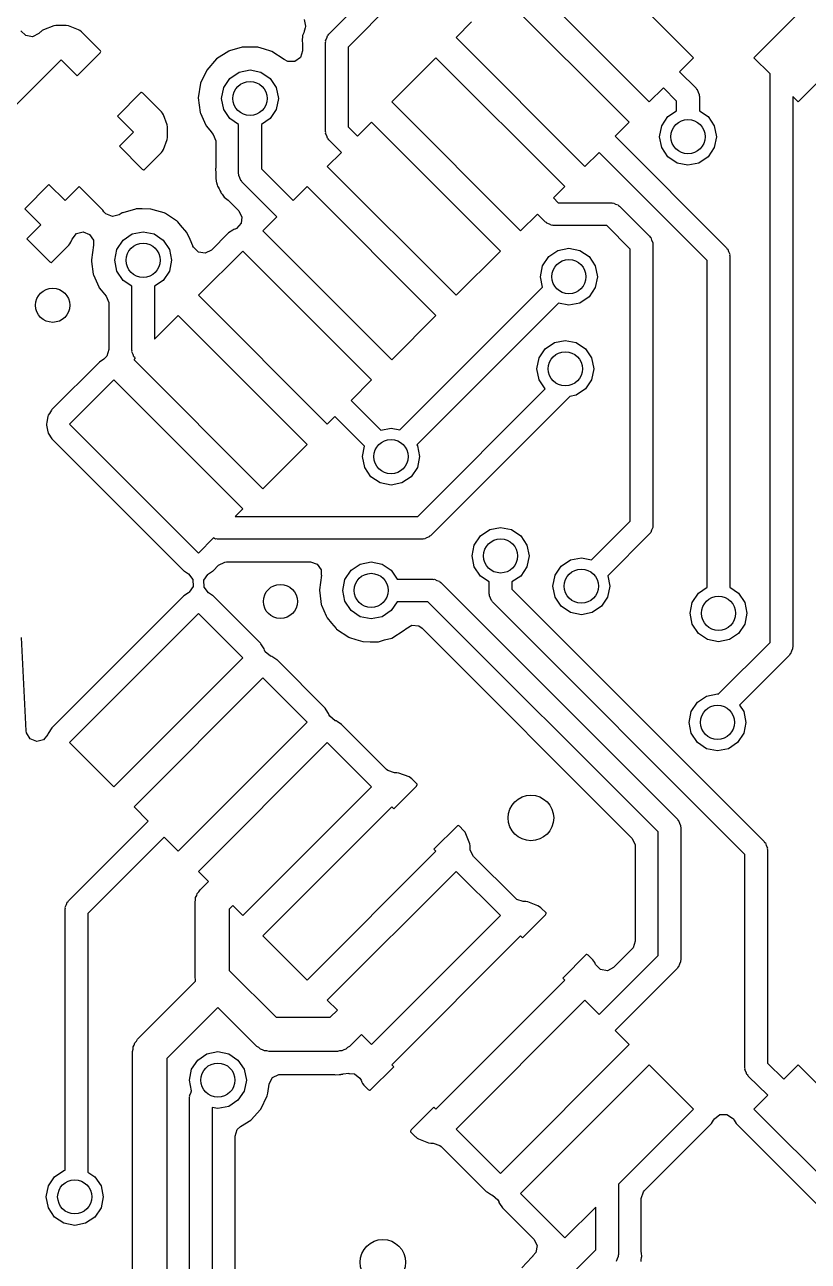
# Model space of a CAD drawing. Extents: x 0.04 to 2.01, y 0.04 to 5.04.
# Drawn here: x 0.8407 to 1.1117, y 1.3822 to 1.8095 of the extents above; entities that cross this region are included whole.
import ezdxf

# ---------------------------------------------------------------- set-up
doc = ezdxf.new("R2010")
doc.units = 0
doc.header["$MEASUREMENT"] = 0
doc.layers.add('BLACK', color=7, linetype='CONTINUOUS')

msp = doc.modelspace()

# ---------------------------------------------------------------- linework, layer by layer
at = {"layer": 'BLACK', "linetype": 'CONTINUOUS'}
for p, q in [((1.02746, 1.8427), (1.072, 1.79815)), ((1.05669, 1.78284), (1.01215, 1.82739)), ((1.15274, 1.82739), (1.10819, 1.78284)), ((0.945838, 1.80622), (0.961339, 1.82172)), ((1.00519, 1.82043), (1.04973, 1.77588)), ((0.968059, 1.8173), (0.952559, 1.8018)), ((1.09288, 1.79815), (1.10915, 1.81442)), ((0.841075, 1.80577), (0.839371, 1.80747)), ((0.846736, 1.8075), (0.846258, 1.80713)), ((0.84724, 1.80779), (0.846736, 1.8075)), ((0.850734, 1.80914), (0.84724, 1.80779)), ((0.851429, 1.80927), (0.850734, 1.80914)), ((0.85511, 1.80928), (0.851429, 1.80927)), ((0.855806, 1.80915), (0.85511, 1.80928)), ((0.859303, 1.8078), (0.855806, 1.80915)), ((0.859806, 1.80752), (0.859303, 1.8078)), ((0.8603, 1.80713), (0.859806, 1.80752)), ((0.93754, 1.80798), (0.937376, 1.80729)), ((0.937395, 1.81139), (0.937834, 1.80902)), ((0.937618, 1.80831), (0.93754, 1.80798)), ((0.93754, 1.80798), (0.93754, 1.80798)), ((0.937643, 1.80834), (0.937618, 1.80831)), ((0.937834, 1.80902), (0.937643, 1.80834)), ((0.989878, 1.80511), (0.995258, 1.81049)), ((0.843454, 1.80539), (0.841075, 1.80577)), ((0.8456, 1.80649), (0.843454, 1.80539)), ((0.846089, 1.80698), (0.8456, 1.80649)), ((0.846258, 1.80713), (0.846089, 1.80698)), ((0.860472, 1.80697), (0.8603, 1.80713)), ((0.86697, 1.80048), (0.860472, 1.80697)), ((0.936686, 1.80438), (0.936601, 1.80402)), ((0.936601, 1.80402), (0.936736, 1.80303)), ((0.936791, 1.80528), (0.936686, 1.80438)), ((0.936816, 1.80577), (0.936791, 1.80552)), ((0.936791, 1.80552), (0.936791, 1.80528)), ((0.937101, 1.80648), (0.936816, 1.80577)), ((0.937204, 1.80674), (0.937101, 1.80648)), ((0.937376, 1.80729), (0.937204, 1.80674)), ((0.944685, 1.80343), (0.944783, 1.80373)), ((0.944685, 1.7726), (0.944685, 1.80343)), ((0.944734, 1.80405), (0.945152, 1.80487)), ((0.944783, 1.80373), (0.944734, 1.80405)), ((0.945152, 1.80487), (0.945437, 1.80575)), ((0.945437, 1.80575), (0.945694, 1.80593)), ((0.945694, 1.80593), (0.945838, 1.80622)), ((1.03442, 1.76057), (0.989878, 1.80511)), ((0.858848, 1.79189), (0.866763, 1.79981)), ((0.866763, 1.79981), (0.867001, 1.80028)), ((0.867001, 1.80028), (0.86697, 1.80048)), ((0.911305, 1.80041), (0.907009, 1.7977)), ((0.911572, 1.80049), (0.911305, 1.80041)), ((0.915923, 1.80173), (0.911572, 1.80049)), ((0.911572, 1.80049), (0.911572, 1.80049)), ((0.91619, 1.80181), (0.915923, 1.80173)), ((0.915923, 1.80173), (0.915923, 1.80173)), ((0.916468, 1.80181), (0.91619, 1.80181)), ((0.918254, 1.8018), (0.916468, 1.80181)), ((0.921271, 1.80178), (0.918254, 1.8018)), ((0.923576, 1.80109), (0.921271, 1.80178)), ((0.925872, 1.8004), (0.923576, 1.80109)), ((0.926138, 1.80032), (0.925872, 1.8004)), ((0.925872, 1.8004), (0.925872, 1.8004)), ((0.930401, 1.79756), (0.926138, 1.80032)), ((0.936791, 1.8005), (0.936047, 1.79821)), ((0.936736, 1.80303), (0.936756, 1.80288)), ((0.936756, 1.80288), (0.936791, 1.80236)), ((0.936791, 1.80236), (0.936791, 1.8005)), ((0.952559, 1.8018), (0.952559, 1.77423)), ((0.829617, 1.7738), (0.85328, 1.79746)), ((0.85328, 1.79746), (0.858848, 1.79189)), ((0.907009, 1.7977), (0.903646, 1.79389)), ((0.930453, 1.7975), (0.930401, 1.79756)), ((0.931689, 1.7968), (0.930453, 1.7975)), ((0.934098, 1.7968), (0.931689, 1.7968)), ((0.936047, 1.79821), (0.934098, 1.7968)), ((0.967607, 1.78284), (0.982919, 1.79815)), ((0.982919, 1.79815), (1.02746, 1.75361)), ((1.072, 1.79815), (1.06713, 1.79328)), ((1.0985, 1.79254), (1.09288, 1.79815)), ((0.903646, 1.79389), (0.901486, 1.78929)), ((0.909529, 1.78782), (0.911662, 1.79101)), ((0.911662, 1.79101), (0.914855, 1.79315)), ((0.914855, 1.79315), (0.918622, 1.7939)), ((0.918622, 1.7939), (0.922389, 1.79315)), ((0.922389, 1.79315), (0.925582, 1.79101)), ((0.925582, 1.79101), (0.927715, 1.78782)), ((1.06713, 1.79328), (1.07284, 1.78757)), ((1.09843, 1.79232), (1.0985, 1.79254)), ((1.09843, 1.59612), (1.09843, 1.79232)), ((0.880889, 1.7861), (0.872767, 1.77798)), ((0.881087, 1.78613), (0.880889, 1.7861)), ((0.881555, 1.78589), (0.881087, 1.78613)), ((0.901486, 1.78929), (0.900705, 1.78427)), ((0.90878, 1.78406), (0.909529, 1.78782)), ((0.927715, 1.78782), (0.928465, 1.78406)), ((1.06156, 1.78771), (1.05669, 1.78284)), ((1.06612, 1.78316), (1.06156, 1.78771)), ((1.07284, 1.78757), (1.07298, 1.78729)), ((1.07298, 1.78729), (1.07324, 1.7871)), ((1.07324, 1.7871), (1.07353, 1.78623)), ((1.07353, 1.78623), (1.07394, 1.78541)), ((0.887848, 1.7796), (0.881555, 1.78589)), ((0.900705, 1.78427), (0.901364, 1.77924)), ((0.909529, 1.78029), (0.90878, 1.78406)), ((0.928465, 1.78406), (0.927715, 1.78029)), ((1.01215, 1.7383), (0.967607, 1.78284)), ((1.06612, 1.77982), (1.06612, 1.78316)), ((1.07394, 1.78541), (1.07389, 1.78509)), ((1.07389, 1.78509), (1.07399, 1.78479)), ((1.07399, 1.78479), (1.07399, 1.77982)), ((1.10819, 1.78284), (1.1063, 1.78474)), ((1.1063, 1.78474), (1.1063, 1.59449)), ((0.872767, 1.77798), (0.878335, 1.77241)), ((0.887998, 1.77943), (0.887848, 1.7796)), ((0.888376, 1.77895), (0.887998, 1.77943)), ((0.888664, 1.77845), (0.888376, 1.77895)), ((0.890016, 1.77495), (0.888664, 1.77845)), ((0.901364, 1.77924), (0.901475, 1.77898)), ((0.901475, 1.77898), (0.901475, 1.77898)), ((0.901475, 1.77898), (0.902844, 1.77587)), ((0.911662, 1.7771), (0.909529, 1.78029)), ((0.927715, 1.78029), (0.925582, 1.7771)), ((1.06096, 1.77461), (1.0631, 1.7778)), ((1.0631, 1.7778), (1.06612, 1.77982)), ((1.07399, 1.77982), (1.07702, 1.7778)), ((1.07702, 1.7778), (1.07915, 1.77461)), ((0.890146, 1.77426), (0.890016, 1.77495)), ((0.890149, 1.77058), (0.890146, 1.77426)), ((0.902844, 1.77587), (0.90341, 1.77459)), ((0.90341, 1.77459), (0.904682, 1.77307)), ((0.914685, 1.77508), (0.911662, 1.7771)), ((0.914685, 1.75806), (0.914685, 1.77508)), ((0.925582, 1.7771), (0.922559, 1.77508)), ((0.922559, 1.77508), (0.922559, 1.75969)), ((0.952559, 1.77423), (0.955776, 1.77101)), ((0.955776, 1.77101), (0.960648, 1.77588)), ((0.960648, 1.77588), (1.00519, 1.73134)), ((1.04973, 1.77588), (1.04486, 1.77101)), ((1.06021, 1.77084), (1.06096, 1.77461)), ((1.07915, 1.77461), (1.0799, 1.77084)), ((0.878335, 1.77241), (0.873463, 1.76754)), ((0.888674, 1.76638), (0.89002, 1.76988)), ((0.89002, 1.76988), (0.890149, 1.77058)), ((0.904682, 1.77307), (0.905877, 1.77165)), ((0.905877, 1.77165), (0.906782, 1.76942)), ((0.906782, 1.76942), (0.906791, 1.76914)), ((0.906791, 1.76914), (0.906791, 1.76016)), ((0.944783, 1.7723), (0.944685, 1.7726)), ((0.944734, 1.77198), (0.944783, 1.7723)), ((0.945152, 1.77116), (0.944734, 1.77198)), ((0.945437, 1.77028), (0.945152, 1.77116)), ((0.945694, 1.7701), (0.945437, 1.77028)), ((0.945838, 1.76981), (0.945694, 1.7701)), ((0.950208, 1.76544), (0.945838, 1.76981)), ((1.04486, 1.77101), (1.08339, 1.73248)), ((1.06096, 1.76708), (1.06021, 1.77084)), ((1.0799, 1.77084), (1.07915, 1.76708)), ((0.873463, 1.76754), (0.881378, 1.75962)), ((0.882044, 1.75941), (0.887846, 1.76522)), ((0.887846, 1.76522), (0.887999, 1.76539)), ((0.887999, 1.76539), (0.888388, 1.76588)), ((0.888388, 1.76588), (0.888674, 1.76638)), ((0.945336, 1.76057), (0.950208, 1.76544)), ((1.03929, 1.76544), (1.03442, 1.76057)), ((1.07667, 1.72806), (1.03929, 1.76544)), ((1.0631, 1.76388), (1.06096, 1.76708)), ((1.07915, 1.76708), (1.07702, 1.76388)), ((0.989878, 1.71603), (0.945336, 1.76057)), ((1.06629, 1.76175), (1.0631, 1.76388)), ((1.07006, 1.761), (1.06629, 1.76175)), ((1.07382, 1.76175), (1.07006, 1.761)), ((1.07702, 1.76388), (1.07382, 1.76175)), ((0.881378, 1.75962), (0.881846, 1.75938)), ((0.881846, 1.75938), (0.882044, 1.75941)), ((0.906779, 1.76), (0.906716, 1.75981)), ((0.906716, 1.75981), (0.906781, 1.75808)), ((0.906791, 1.76016), (0.906779, 1.76)), ((0.906781, 1.75808), (0.906789, 1.75787)), ((0.906789, 1.75787), (0.906791, 1.75772)), ((0.906791, 1.75772), (0.906791, 1.75695)), ((0.906791, 1.75695), (0.906824, 1.75678)), ((0.906824, 1.75678), (0.906837, 1.75658)), ((0.906837, 1.75658), (0.906881, 1.75541)), ((0.914783, 1.75775), (0.914685, 1.75806)), ((0.914734, 1.75744), (0.914783, 1.75775)), ((0.915152, 1.75662), (0.914734, 1.75744)), ((0.915437, 1.75574), (0.915152, 1.75662)), ((0.922559, 1.75969), (0.933505, 1.74874)), ((0.849104, 1.75431), (0.840753, 1.74596)), ((0.854672, 1.74874), (0.849104, 1.75431)), ((0.859544, 1.75362), (0.854672, 1.74874)), ((0.867679, 1.74548), (0.859544, 1.75362)), ((0.906881, 1.75541), (0.907023, 1.75508)), ((0.907023, 1.75508), (0.907023, 1.75508)), ((0.907023, 1.75508), (0.90706, 1.75499)), ((0.90706, 1.75499), (0.90731, 1.75417)), ((0.90731, 1.75417), (0.907393, 1.75372)), ((0.907393, 1.75372), (0.907582, 1.75342)), ((0.907582, 1.75342), (0.907944, 1.75283)), ((0.907944, 1.75283), (0.908207, 1.75232)), ((0.908207, 1.75232), (0.908243, 1.75224)), ((0.908243, 1.75224), (0.908488, 1.75167)), ((0.915694, 1.75555), (0.915437, 1.75574)), ((0.915838, 1.75527), (0.915694, 1.75555)), ((0.927937, 1.74317), (0.915838, 1.75527)), ((0.933505, 1.74874), (0.938376, 1.75361)), ((0.938376, 1.75361), (0.982919, 1.70907)), ((1.02746, 1.75361), (1.02355, 1.7497)), ((0.908488, 1.75167), (0.908621, 1.75136)), ((0.908621, 1.75136), (0.908779, 1.75117)), ((0.908779, 1.75117), (0.90895, 1.751)), ((0.90895, 1.751), (0.909512, 1.75028)), ((0.909512, 1.75028), (0.909706, 1.74997)), ((0.909706, 1.74997), (0.910621, 1.74927)), ((0.910621, 1.74927), (0.911017, 1.74893)), ((0.911017, 1.74893), (0.914705, 1.74524)), ((1.02355, 1.7497), (1.02521, 1.74803)), ((1.02521, 1.74803), (1.04358, 1.74803)), ((1.04358, 1.74803), (1.04388, 1.74793)), ((1.04388, 1.74793), (1.0442, 1.74798)), ((1.0442, 1.74798), (1.04502, 1.74756)), ((0.840753, 1.74596), (0.84632, 1.74039)), ((0.868127, 1.74486), (0.867679, 1.74548)), ((0.868788, 1.74416), (0.868127, 1.74486)), ((0.871025, 1.74327), (0.868788, 1.74416)), ((0.87336, 1.74386), (0.871025, 1.74327)), ((0.874126, 1.74434), (0.87336, 1.74386)), ((0.87436, 1.74449), (0.874126, 1.74434)), ((0.874627, 1.74457), (0.87436, 1.74449)), ((0.878979, 1.74581), (0.874627, 1.74457)), ((0.874627, 1.74457), (0.874627, 1.74457)), ((0.879245, 1.74589), (0.878979, 1.74581)), ((0.878979, 1.74581), (0.878979, 1.74581)), ((0.879523, 1.74589), (0.879245, 1.74589)), ((0.881309, 1.74587), (0.879523, 1.74589)), ((0.884326, 1.74586), (0.881309, 1.74587)), ((0.886381, 1.74524), (0.884326, 1.74586)), ((0.888927, 1.74448), (0.886381, 1.74524)), ((0.889193, 1.7444), (0.888927, 1.74448)), ((0.888927, 1.74448), (0.888927, 1.74448)), ((0.889426, 1.74425), (0.889193, 1.7444)), ((0.893223, 1.74179), (0.889426, 1.74425)), ((0.914705, 1.74524), (0.915799, 1.74309)), ((1.01798, 1.74413), (1.01215, 1.7383)), ((1.0208, 1.74131), (1.01798, 1.74413)), ((1.04502, 1.74756), (1.0459, 1.74728)), ((1.0459, 1.74728), (1.04608, 1.74702)), ((1.04608, 1.74702), (1.04637, 1.74688)), ((1.04637, 1.74688), (1.0568, 1.73644)), ((0.84632, 1.74039), (0.841449, 1.73552)), ((0.893224, 1.74179), (0.893223, 1.74179)), ((0.893456, 1.74164), (0.893224, 1.74179)), ((0.893638, 1.74143), (0.893456, 1.74164)), ((0.894601, 1.74031), (0.893638, 1.74143)), ((0.893638, 1.74143), (0.893638, 1.74143)), ((0.896773, 1.73779), (0.894601, 1.74031)), ((0.913976, 1.73914), (0.913432, 1.73886)), ((0.915541, 1.74097), (0.913976, 1.73914)), ((0.915549, 1.74099), (0.915541, 1.74097)), ((0.915799, 1.74309), (0.915549, 1.74099)), ((0.923065, 1.7383), (0.927937, 1.74317)), ((1.02108, 1.74117), (1.0208, 1.74131)), ((1.02127, 1.74091), (1.02108, 1.74117)), ((1.02215, 1.74062), (1.02127, 1.74091)), ((1.02297, 1.74021), (1.02215, 1.74062)), ((1.02328, 1.74026), (1.02297, 1.74021)), ((1.02358, 1.74016), (1.02328, 1.74026)), ((1.04195, 1.74016), (1.02358, 1.74016)), ((1.05008, 1.73203), (1.04195, 1.74016)), ((0.841449, 1.73552), (0.849364, 1.72761)), ((0.856659, 1.73437), (0.857082, 1.73547)), ((0.857082, 1.73547), (0.858599, 1.73734)), ((0.858599, 1.73734), (0.860927, 1.73796)), ((0.860927, 1.73796), (0.863175, 1.73709)), ((0.863175, 1.73709), (0.864485, 1.73507)), ((0.864485, 1.73507), (0.864455, 1.73339)), ((0.872584, 1.7319), (0.874717, 1.73509)), ((0.874717, 1.73509), (0.877911, 1.73723)), ((0.877911, 1.73723), (0.881677, 1.73798)), ((0.881677, 1.73798), (0.885444, 1.73723)), ((0.885444, 1.73723), (0.888637, 1.73509)), ((0.888637, 1.73509), (0.890771, 1.7319)), ((0.896888, 1.73754), (0.896773, 1.73779)), ((0.897908, 1.73529), (0.896888, 1.73754)), ((0.896888, 1.73754), (0.896888, 1.73754)), ((0.898876, 1.73316), (0.897908, 1.73529)), ((0.911073, 1.73747), (0.90528, 1.73168)), ((0.911232, 1.73758), (0.911073, 1.73747)), ((0.912706, 1.73856), (0.911232, 1.73758)), ((0.911232, 1.73758), (0.911232, 1.73758)), ((0.913025, 1.73878), (0.912706, 1.73856)), ((0.913402, 1.73885), (0.913025, 1.73878)), ((0.913432, 1.73886), (0.913402, 1.73885)), ((0.967607, 1.69376), (0.923065, 1.7383)), ((1.0568, 1.73644), (1.05695, 1.73616)), ((1.05695, 1.73616), (1.0572, 1.73597)), ((1.0572, 1.73597), (1.05749, 1.7351)), ((1.05749, 1.7351), (1.05791, 1.73428)), ((0.85003, 1.7274), (0.855831, 1.7332)), ((0.855831, 1.7332), (0.855984, 1.73337)), ((0.855984, 1.73337), (0.856373, 1.73387)), ((0.856373, 1.73387), (0.856659, 1.73437)), ((0.864542, 1.73337), (0.86376, 1.72835)), ((0.864455, 1.73339), (0.864542, 1.73337)), ((0.871835, 1.72813), (0.872584, 1.7319)), ((0.890771, 1.7319), (0.89152, 1.72813)), ((0.898888, 1.73307), (0.898876, 1.73316)), ((0.899051, 1.73267), (0.898888, 1.73307)), ((0.900754, 1.73096), (0.899051, 1.73267)), ((0.903133, 1.73059), (0.900754, 1.73096)), ((0.900794, 1.71603), (0.916105, 1.73134)), ((0.90528, 1.73168), (0.903133, 1.73059)), ((0.916105, 1.73134), (0.960648, 1.6868)), ((1.00519, 1.73134), (0.989878, 1.71603)), ((1.02192, 1.72942), (1.02511, 1.73155)), ((1.02511, 1.73155), (1.02888, 1.7323)), ((1.02888, 1.7323), (1.03265, 1.73155)), ((1.03265, 1.73155), (1.03584, 1.72942)), ((1.05008, 1.638), (1.05008, 1.73203)), ((1.05791, 1.73428), (1.05786, 1.73396)), ((1.05786, 1.73396), (1.05795, 1.73366)), ((1.05795, 1.73366), (1.05795, 1.63636)), ((1.08339, 1.73248), (1.08354, 1.7322)), ((1.08354, 1.7322), (1.08379, 1.73201)), ((1.08379, 1.73201), (1.08408, 1.73113)), ((1.08408, 1.73113), (1.0845, 1.73031)), ((0.849364, 1.72761), (0.849832, 1.72737)), ((0.849832, 1.72737), (0.85003, 1.7274)), ((0.86376, 1.72835), (0.863796, 1.72808)), ((0.863796, 1.72808), (0.863796, 1.72808)), ((0.863796, 1.72808), (0.863842, 1.72772)), ((0.863842, 1.72772), (0.864419, 1.72332)), ((0.872584, 1.72437), (0.871835, 1.72813)), ((0.89152, 1.72813), (0.890771, 1.72437)), ((1.01979, 1.72623), (1.02192, 1.72942)), ((1.03584, 1.72942), (1.03797, 1.72623)), ((1.07667, 1.61513), (1.07667, 1.72806)), ((1.0845, 1.73031), (1.08445, 1.73)), ((1.08445, 1.73), (1.08454, 1.7297)), ((1.08454, 1.7297), (1.08454, 1.61513)), ((0.864419, 1.72332), (0.86453, 1.72306)), ((0.86453, 1.72306), (0.86453, 1.72306)), ((0.86453, 1.72306), (0.866353, 1.71892)), ((0.874717, 1.72117), (0.872584, 1.72437)), ((0.890771, 1.72437), (0.888637, 1.72117)), ((1.01904, 1.72246), (1.01979, 1.72623)), ((1.01975, 1.7189), (1.01904, 1.72246)), ((1.03797, 1.72623), (1.03872, 1.72246)), ((1.03872, 1.72246), (1.03797, 1.71869)), ((0.866353, 1.71892), (0.866465, 1.71866)), ((0.866465, 1.71866), (0.86718, 1.71781)), ((0.86718, 1.71781), (0.868932, 1.71573)), ((0.87774, 1.71915), (0.874717, 1.72117)), ((0.87774, 1.69706), (0.87774, 1.71915)), ((0.888637, 1.72117), (0.885614, 1.71915)), ((0.885614, 1.71915), (0.885614, 1.70085)), ((0.97039, 1.66954), (1.01975, 1.7189)), ((1.03797, 1.71869), (1.03584, 1.7155)), ((0.868932, 1.71573), (0.869837, 1.7135)), ((0.869837, 1.7135), (0.869846, 1.71322)), ((0.945336, 1.67149), (0.900794, 1.71603)), ((1.03584, 1.7155), (1.03265, 1.71337)), ((0.869846, 1.71322), (0.869846, 1.69917)), ((1.02531, 1.71333), (0.976304, 1.66432)), ((1.02888, 1.71262), (1.02531, 1.71333)), ((1.03265, 1.71337), (1.02888, 1.71262)), ((0.885614, 1.70085), (0.893834, 1.70907)), ((0.893834, 1.70907), (0.938376, 1.66453)), ((0.982919, 1.70907), (0.967607, 1.69376)), ((0.869825, 1.69736), (0.869167, 1.69505)), ((0.869835, 1.69901), (0.869771, 1.69882)), ((0.869771, 1.69882), (0.869784, 1.69846)), ((0.869784, 1.69846), (0.869825, 1.69736)), ((0.869846, 1.69917), (0.869835, 1.69901)), ((0.877838, 1.69676), (0.87774, 1.69706)), ((0.877789, 1.69645), (0.877838, 1.69676)), ((0.878207, 1.69563), (0.877789, 1.69645)), ((1.01855, 1.6944), (1.02068, 1.69759)), ((1.02068, 1.69759), (1.02388, 1.69972)), ((1.02388, 1.69972), (1.02764, 1.70047)), ((1.02764, 1.70047), (1.03141, 1.69972)), ((1.03141, 1.69972), (1.0346, 1.69759)), ((1.0346, 1.69759), (1.03674, 1.6944)), ((0.866531, 1.69293), (0.85012, 1.67652)), ((0.868096, 1.69398), (0.866531, 1.69293)), ((0.869167, 1.69505), (0.868096, 1.69398)), ((0.878492, 1.69475), (0.878207, 1.69563)), ((0.878749, 1.69456), (0.878492, 1.69475)), ((0.878523, 1.69376), (0.878968, 1.6942)), ((0.923065, 1.64922), (0.878523, 1.69376)), ((0.878893, 1.69428), (0.878749, 1.69456)), ((0.878968, 1.6942), (0.878893, 1.69428)), ((1.0178, 1.69063), (1.01855, 1.6944)), ((1.03674, 1.6944), (1.03749, 1.69063)), ((1.01855, 1.68686), (1.0178, 1.69063)), ((1.03749, 1.69063), (1.03674, 1.68686)), ((0.856252, 1.67149), (0.871563, 1.6868)), ((0.871563, 1.6868), (0.916105, 1.64226)), ((0.960648, 1.6868), (0.953547, 1.6797)), ((0.976598, 1.63965), (1.02066, 1.68371)), ((1.02066, 1.68371), (1.01855, 1.68686)), ((1.0346, 1.68367), (1.03141, 1.68154)), ((1.03674, 1.68686), (1.0346, 1.68367)), ((0.953547, 1.6797), (0.963816, 1.66943)), ((1.02918, 1.68109), (0.981012, 1.63292)), ((1.03141, 1.68154), (1.02918, 1.68109)), ((0.849251, 1.67522), (0.848816, 1.67457)), ((0.850014, 1.67636), (0.849251, 1.67522)), ((0.85012, 1.67652), (0.850014, 1.67636)), ((0.850014, 1.67636), (0.850014, 1.67636)), ((0.848345, 1.6722), (0.848204, 1.67149)), ((0.848204, 1.67149), (0.848278, 1.67111)), ((0.848278, 1.67111), (0.848617, 1.66941)), ((0.848741, 1.67419), (0.848345, 1.6722)), ((0.848816, 1.67457), (0.848741, 1.67419)), ((0.900794, 1.62695), (0.856252, 1.67149)), ((0.947979, 1.67413), (0.945336, 1.67149)), ((0.958249, 1.66386), (0.947979, 1.67413)), ((0.848617, 1.66941), (0.848816, 1.66841)), ((0.848816, 1.66841), (0.85012, 1.66646)), ((0.85012, 1.66646), (0.895762, 1.62081)), ((0.963816, 1.66943), (0.967382, 1.67014)), ((0.967382, 1.67014), (0.97039, 1.66954)), ((0.938376, 1.66453), (0.923065, 1.64922)), ((0.957539, 1.6603), (0.958249, 1.66386)), ((0.976304, 1.66432), (0.976475, 1.66406)), ((0.976475, 1.66406), (0.977224, 1.6603)), ((0.958289, 1.65653), (0.957539, 1.6603)), ((0.977224, 1.6603), (0.976475, 1.65653)), ((0.960422, 1.65334), (0.958289, 1.65653)), ((0.976475, 1.65653), (0.974342, 1.65334)), ((0.963615, 1.6512), (0.960422, 1.65334)), ((0.967382, 1.65045), (0.963615, 1.6512)), ((0.971148, 1.6512), (0.967382, 1.65045)), ((0.974342, 1.65334), (0.971148, 1.6512)), ((0.916105, 1.64226), (0.913494, 1.63965)), ((0.913494, 1.63965), (0.976598, 1.63965)), ((1.03674, 1.62466), (1.05008, 1.638)), ((0.980542, 1.63252), (0.979666, 1.63224)), ((0.980729, 1.63278), (0.980542, 1.63252)), ((0.981012, 1.63292), (0.980729, 1.63278)), ((0.996163, 1.62975), (0.998296, 1.63294)), ((0.998296, 1.63294), (1.00149, 1.63508)), ((1.00149, 1.63508), (1.00526, 1.63583)), ((1.00526, 1.63583), (1.00902, 1.63508)), ((1.00902, 1.63508), (1.01222, 1.63294)), ((1.01222, 1.63294), (1.01435, 1.62975)), ((1.0568, 1.63358), (1.04231, 1.61909)), ((1.05695, 1.63386), (1.0568, 1.63358)), ((1.0572, 1.63405), (1.05695, 1.63386)), ((1.05749, 1.63493), (1.0572, 1.63405)), ((1.05791, 1.63575), (1.05749, 1.63493)), ((1.05795, 1.63636), (1.05786, 1.63606)), ((1.05786, 1.63606), (1.05791, 1.63575)), ((0.906026, 1.63218), (0.900794, 1.62695)), ((0.906726, 1.63182), (0.906026, 1.63218)), ((0.90704, 1.63187), (0.906726, 1.63182)), ((0.907342, 1.63177), (0.90704, 1.63187)), ((0.978228, 1.63177), (0.907342, 1.63177)), ((0.97853, 1.63187), (0.978228, 1.63177)), ((0.978844, 1.63182), (0.97853, 1.63187)), ((0.979666, 1.63224), (0.978844, 1.63182)), ((0.995413, 1.62598), (0.996163, 1.62975)), ((1.01435, 1.62975), (1.0151, 1.62598)), ((0.907748, 1.62274), (0.909895, 1.62383)), ((0.909895, 1.62383), (0.910504, 1.62388)), ((0.910504, 1.62388), (0.939551, 1.62388)), ((0.939551, 1.62388), (0.941842, 1.62313)), ((0.956745, 1.62315), (0.960512, 1.6239)), ((0.960512, 1.6239), (0.964278, 1.62315)), ((0.996163, 1.62222), (0.995413, 1.62598)), ((1.0151, 1.62598), (1.01435, 1.62222)), ((1.02622, 1.62249), (1.02941, 1.62462)), ((1.02941, 1.62462), (1.03318, 1.62537)), ((1.03318, 1.62537), (1.03674, 1.62466)), ((0.895762, 1.62081), (0.895921, 1.62071)), ((0.895921, 1.62071), (0.895921, 1.62071)), ((0.895921, 1.62071), (0.897359, 1.61975)), ((0.897359, 1.61975), (0.898851, 1.61785)), ((0.902643, 1.61756), (0.903981, 1.61957)), ((0.903981, 1.61957), (0.904229, 1.61975)), ((0.904229, 1.61975), (0.905667, 1.62071)), ((0.905667, 1.62071), (0.905826, 1.62081)), ((0.905667, 1.62071), (0.905667, 1.62071)), ((0.905826, 1.62081), (0.907748, 1.62274)), ((0.941842, 1.62313), (0.943258, 1.62118)), ((0.943258, 1.62118), (0.943275, 1.61931)), ((0.951419, 1.61782), (0.953552, 1.62101)), ((0.953552, 1.62101), (0.956745, 1.62315)), ((0.964278, 1.62315), (0.967472, 1.62101)), ((0.967472, 1.62101), (0.969491, 1.61799)), ((0.998296, 1.61902), (0.996163, 1.62222)), ((1.01435, 1.62222), (1.01222, 1.61902)), ((1.02409, 1.61929), (1.02622, 1.62249)), ((0.898945, 1.61545), (0.897607, 1.61344)), ((0.898851, 1.61785), (0.898945, 1.61545)), ((0.902737, 1.61516), (0.902643, 1.61756)), ((0.904229, 1.61327), (0.902737, 1.61516)), ((0.943376, 1.61929), (0.942595, 1.61427)), ((0.943275, 1.61931), (0.943376, 1.61929)), ((0.950669, 1.61406), (0.951419, 1.61782)), ((0.969491, 1.61799), (0.981784, 1.61799)), ((0.981784, 1.61799), (0.982086, 1.61789)), ((0.982086, 1.61789), (0.9824, 1.61794)), ((0.9824, 1.61794), (0.983221, 1.61753)), ((0.983221, 1.61753), (0.984098, 1.61724)), ((0.984098, 1.61724), (0.984285, 1.61698)), ((0.984285, 1.61698), (0.984568, 1.61684)), ((0.984568, 1.61684), (1.06641, 1.535)), ((1.00132, 1.617), (0.998296, 1.61902)), ((1.00132, 1.61285), (1.00132, 1.617)), ((1.01222, 1.61902), (1.00919, 1.617)), ((1.00919, 1.617), (1.00919, 1.61449)), ((1.02334, 1.61553), (1.02409, 1.61929)), ((1.02409, 1.61176), (1.02334, 1.61553)), ((1.04302, 1.61553), (1.04227, 1.61176)), ((1.04231, 1.61909), (1.04302, 1.61553)), ((0.895762, 1.6122), (0.85012, 1.56656)), ((0.897359, 1.61326), (0.895762, 1.6122)), ((0.897607, 1.61344), (0.897359, 1.61326)), ((0.905667, 1.6123), (0.904229, 1.61327)), ((0.905826, 1.6122), (0.905667, 1.6123)), ((0.905667, 1.6123), (0.905667, 1.6123)), ((0.922237, 1.59579), (0.905826, 1.6122)), ((0.942595, 1.61427), (0.942631, 1.614)), ((0.942631, 1.614), (0.942631, 1.614)), ((0.942631, 1.614), (0.942724, 1.61328)), ((0.942724, 1.61328), (0.943253, 1.60924)), ((0.951419, 1.61029), (0.950669, 1.61406)), ((1.00142, 1.61255), (1.00132, 1.61285)), ((1.00137, 1.61224), (1.00142, 1.61255)), ((1.00179, 1.61142), (1.00137, 1.61224)), ((1.00207, 1.61054), (1.00179, 1.61142)), ((1.00919, 1.61449), (1.09641, 1.52727)), ((1.02622, 1.60857), (1.02409, 1.61176)), ((1.04227, 1.61176), (1.04014, 1.60857)), ((1.07151, 1.60992), (1.07365, 1.61312)), ((1.07365, 1.61312), (1.07667, 1.61513)), ((1.08454, 1.61513), (1.08757, 1.61312)), ((1.08757, 1.61312), (1.0897, 1.60992)), ((0.943253, 1.60924), (0.943365, 1.60898)), ((0.943365, 1.60898), (0.943365, 1.60898)), ((0.943365, 1.60898), (0.944985, 1.6053)), ((0.953552, 1.6071), (0.951419, 1.61029)), ((0.956745, 1.60496), (0.953552, 1.6071)), ((0.967472, 1.6071), (0.964278, 1.60496)), ((0.969491, 1.61012), (0.967472, 1.6071)), ((0.980153, 1.61012), (0.969491, 1.61012)), ((1.05969, 1.53059), (0.980153, 1.61012)), ((1.00233, 1.61035), (1.00207, 1.61054)), ((1.00247, 1.61007), (1.00233, 1.61035)), ((1.08969, 1.52286), (1.00247, 1.61007)), ((1.02941, 1.60643), (1.02622, 1.60857)), ((1.04014, 1.60857), (1.03695, 1.60643)), ((1.07077, 1.60616), (1.07151, 1.60992)), ((1.0897, 1.60992), (1.09045, 1.60616)), ((0.856252, 1.56152), (0.900794, 1.60607)), ((0.900794, 1.60607), (0.916105, 1.59075)), ((0.944985, 1.6053), (0.945299, 1.60459)), ((0.945299, 1.60459), (0.946846, 1.60275)), ((0.946846, 1.60275), (0.94839, 1.60091)), ((0.960512, 1.60421), (0.956745, 1.60496)), ((0.964278, 1.60496), (0.960512, 1.60421)), ((1.03318, 1.60568), (1.02941, 1.60643)), ((1.03695, 1.60643), (1.03318, 1.60568)), ((1.07151, 1.60239), (1.07077, 1.60616)), ((1.07365, 1.5992), (1.07151, 1.60239)), ((1.0897, 1.60239), (1.08757, 1.5992)), ((1.09045, 1.60616), (1.0897, 1.60239)), ((0.94839, 1.60091), (0.94839, 1.60091)), ((0.94839, 1.60091), (0.948568, 1.6007)), ((0.948568, 1.6007), (0.952798, 1.59788)), ((0.967628, 1.59761), (0.971958, 1.60027)), ((0.971958, 1.60027), (0.972478, 1.60084)), ((0.972478, 1.60084), (0.974567, 1.60204)), ((0.974567, 1.60204), (0.976962, 1.60178)), ((0.976962, 1.60178), (0.978124, 1.60098)), ((0.978124, 1.60098), (1.05065, 1.52846)), ((1.07684, 1.59706), (1.07365, 1.5992)), ((1.08757, 1.5992), (1.08437, 1.59706)), ((0.841273, 1.56558), (0.839635, 1.5978)), ((0.922343, 1.59563), (0.922237, 1.59579)), ((0.922812, 1.59493), (0.922343, 1.59563)), ((0.922343, 1.59563), (0.922343, 1.59563)), ((0.923541, 1.59383), (0.922812, 1.59493)), ((0.923616, 1.59346), (0.923541, 1.59383)), ((0.952798, 1.59788), (0.953063, 1.5978)), ((0.953063, 1.5978), (0.953063, 1.5978)), ((0.953063, 1.5978), (0.955222, 1.59712)), ((0.955222, 1.59712), (0.957647, 1.59637)), ((0.957647, 1.59637), (0.960187, 1.59632)), ((0.960187, 1.59632), (0.962449, 1.59628)), ((0.962449, 1.59628), (0.962449, 1.59628)), ((0.962449, 1.59628), (0.962727, 1.59627)), ((0.962727, 1.59627), (0.962994, 1.59635)), ((0.962994, 1.59635), (0.965173, 1.59694)), ((0.962994, 1.59635), (0.962994, 1.59635)), ((0.965173, 1.59694), (0.967628, 1.59761)), ((1.08061, 1.59631), (1.07684, 1.59706)), ((1.08054, 1.57823), (1.09843, 1.59612)), ((1.08437, 1.59706), (1.08061, 1.59631)), ((1.10625, 1.59387), (1.10583, 1.59305)), ((1.1063, 1.59449), (1.1062, 1.59419)), ((1.1062, 1.59419), (1.10625, 1.59387)), ((0.916105, 1.59075), (0.871563, 1.54621)), ((0.923629, 1.59343), (0.923616, 1.59346)), ((0.923906, 1.59288), (0.923629, 1.59343)), ((0.925738, 1.59132), (0.923906, 1.59288)), ((0.925769, 1.59131), (0.925738, 1.59132)), ((0.926145, 1.59123), (0.925769, 1.59131)), ((0.926464, 1.59102), (0.926145, 1.59123)), ((0.927938, 1.59003), (0.926464, 1.59102)), ((0.928097, 1.58993), (0.927938, 1.59003)), ((0.927938, 1.59003), (0.927938, 1.59003)), ((0.944508, 1.57352), (0.928097, 1.58993)), ((1.10515, 1.5917), (1.08787, 1.57443)), ((1.10529, 1.59199), (1.10515, 1.5917)), ((1.10555, 1.59217), (1.10529, 1.59199)), ((1.10583, 1.59305), (1.10555, 1.59217)), ((0.878523, 1.53925), (0.923065, 1.5838)), ((0.923065, 1.5838), (0.938376, 1.56848)), ((1.0733, 1.57541), (1.07649, 1.57754)), ((1.07649, 1.57754), (1.08026, 1.57829)), ((1.08026, 1.57829), (1.08054, 1.57823)), ((0.944614, 1.57336), (0.944508, 1.57352)), ((0.944956, 1.57285), (0.944614, 1.57336)), ((0.944614, 1.57336), (0.944614, 1.57336)), ((0.945812, 1.57156), (0.944956, 1.57285)), ((1.07116, 1.57221), (1.0733, 1.57541)), ((1.08787, 1.57443), (1.08935, 1.57221)), ((0.938376, 1.56848), (0.893834, 1.52394)), ((0.945887, 1.57119), (0.945812, 1.57156)), ((0.9459, 1.57116), (0.945887, 1.57119)), ((0.946177, 1.57061), (0.9459, 1.57116)), ((0.948009, 1.56905), (0.946177, 1.57061)), ((0.94804, 1.56903), (0.948009, 1.56905)), ((0.948416, 1.56896), (0.94804, 1.56903)), ((0.948735, 1.56875), (0.948416, 1.56896)), ((0.950209, 1.56776), (0.948735, 1.56875)), ((1.07042, 1.56845), (1.07116, 1.57221)), ((1.07116, 1.56468), (1.07042, 1.56845)), ((1.08935, 1.57221), (1.0901, 1.56845)), ((1.0901, 1.56845), (1.08935, 1.56468)), ((0.841376, 1.56487), (0.841273, 1.56558)), ((0.842635, 1.56282), (0.841376, 1.56487)), ((0.848749, 1.56427), (0.847202, 1.56246)), ((0.848816, 1.5646), (0.848749, 1.56427)), ((0.85012, 1.56656), (0.848816, 1.5646)), ((0.950368, 1.56766), (0.950209, 1.56776)), ((0.950209, 1.56776), (0.950209, 1.56776)), ((0.965816, 1.55221), (0.950368, 1.56766)), ((1.0733, 1.56149), (1.07116, 1.56468)), ((1.08935, 1.56468), (1.08722, 1.56149)), ((0.84486, 1.5619), (0.842635, 1.56282)), ((0.847202, 1.56246), (0.84486, 1.5619)), ((0.871563, 1.54621), (0.856252, 1.56152)), ((0.900794, 1.51698), (0.945336, 1.56152)), ((0.945336, 1.56152), (0.960648, 1.54621)), ((1.07649, 1.55935), (1.0733, 1.56149)), ((1.08722, 1.56149), (1.08402, 1.55935)), ((1.08026, 1.5586), (1.07649, 1.55935)), ((1.08402, 1.55935), (1.08026, 1.5586)), ((0.966284, 1.55181), (0.965816, 1.55221)), ((0.968575, 1.55107), (0.966284, 1.55181)), ((0.969437, 1.55107), (0.968575, 1.55107)), ((0.970133, 1.55094), (0.969437, 1.55107)), ((0.97363, 1.54959), (0.970133, 1.55094)), ((0.974133, 1.54931), (0.97363, 1.54959)), ((0.974627, 1.54892), (0.974133, 1.54931)), ((0.974799, 1.54876), (0.974627, 1.54892)), ((0.976425, 1.54714), (0.974799, 1.54876)), ((0.976218, 1.54647), (0.976457, 1.54694)), ((0.976457, 1.54694), (0.976425, 1.54714)), ((0.960648, 1.54621), (0.916105, 1.50167)), ((0.968303, 1.53856), (0.976218, 1.54647)), ((0.883395, 1.53438), (0.878523, 1.53925)), ((0.923065, 1.49471), (0.967607, 1.53925)), ((0.967607, 1.53925), (0.968303, 1.53856)), ((0.855838, 1.50682), (0.883395, 1.53438)), ((1.06641, 1.535), (1.06655, 1.53472)), ((1.06655, 1.53472), (1.06681, 1.53453)), ((1.06681, 1.53453), (1.06709, 1.53365)), ((0.990345, 1.53276), (0.982223, 1.52464)), ((0.990543, 1.53279), (0.990345, 1.53276)), ((0.991011, 1.53255), (0.990543, 1.53279)), ((0.992431, 1.53113), (0.991011, 1.53255)), ((0.992581, 1.53096), (0.992431, 1.53113)), ((0.99296, 1.53049), (0.992581, 1.53096)), ((0.993247, 1.52998), (0.99296, 1.53049)), ((0.994599, 1.52649), (0.993247, 1.52998)), ((1.05969, 1.48796), (1.05969, 1.53059)), ((1.06709, 1.53365), (1.06751, 1.53283)), ((1.06751, 1.53283), (1.06746, 1.53252)), ((1.06746, 1.53252), (1.06756, 1.53222)), ((1.06756, 1.53222), (1.06756, 1.48633)), ((0.888963, 1.52881), (0.862559, 1.50241)), ((0.893834, 1.52394), (0.888963, 1.52881)), ((0.994729, 1.52579), (0.994599, 1.52649)), ((0.99473, 1.5249), (0.994729, 1.52579)), ((1.05065, 1.52846), (1.05174, 1.52631)), ((1.05174, 1.52631), (1.05179, 1.5257)), ((1.05179, 1.5257), (1.05179, 1.49284)), ((1.09641, 1.52727), (1.09655, 1.52699)), ((1.09655, 1.52699), (1.09681, 1.5268)), ((1.09681, 1.5268), (1.09709, 1.52593)), ((1.09709, 1.52593), (1.09751, 1.5251)), ((0.982919, 1.52394), (0.938376, 1.4794)), ((0.982223, 1.52464), (0.982919, 1.52394)), ((0.994778, 1.5243), (0.99473, 1.5249)), ((0.995872, 1.52215), (0.994778, 1.5243)), ((1.01036, 1.50767), (0.995872, 1.52215)), ((1.08969, 1.44906), (1.08969, 1.52286)), ((1.09751, 1.5251), (1.09746, 1.52479)), ((1.09746, 1.52479), (1.09756, 1.52449)), ((1.09756, 1.52449), (1.09756, 1.4507)), ((0.904274, 1.5135), (0.900794, 1.51698)), ((0.945336, 1.47244), (0.989878, 1.51698)), ((0.989878, 1.51698), (1.00519, 1.50167)), ((0.901336, 1.51056), (0.904274, 1.5135)), ((0.899808, 1.50792), (0.900196, 1.50859)), ((0.900196, 1.50859), (0.900397, 1.50934)), ((0.900397, 1.50934), (0.900947, 1.50989)), ((0.900947, 1.50989), (0.901336, 1.51056)), ((0.854685, 1.50404), (0.854783, 1.50434)), ((0.854734, 1.50466), (0.855152, 1.50548)), ((0.854783, 1.50434), (0.854734, 1.50466)), ((0.855152, 1.50548), (0.855437, 1.50635)), ((0.855437, 1.50635), (0.855694, 1.50654)), ((0.855694, 1.50654), (0.855838, 1.50682)), ((0.899606, 1.50639), (0.899808, 1.50714)), ((0.899606, 1.48031), (0.899606, 1.50639)), ((0.899808, 1.50714), (0.899808, 1.50792)), ((0.912626, 1.50515), (0.911417, 1.50394)), ((0.916105, 1.50167), (0.912626, 1.50515)), ((1.01083, 1.50727), (1.01036, 1.50767)), ((1.01312, 1.50652), (1.01083, 1.50727)), ((1.01398, 1.50652), (1.01312, 1.50652)), ((1.01467, 1.5064), (1.01398, 1.50652)), ((1.01817, 1.50505), (1.01467, 1.5064)), ((1.01868, 1.50476), (1.01817, 1.50505)), ((1.01917, 1.50437), (1.01868, 1.50476)), ((1.01934, 1.50422), (1.01917, 1.50437)), ((1.02097, 1.5026), (1.01934, 1.50422)), ((0.854685, 1.41368), (0.854685, 1.50404)), ((0.862559, 1.50241), (0.862559, 1.41308)), ((0.911417, 1.50394), (0.911417, 1.48276)), ((1.00519, 1.50167), (0.960648, 1.45713)), ((1.01285, 1.49401), (1.02076, 1.50193)), ((1.02076, 1.50193), (1.021, 1.5024)), ((1.021, 1.5024), (1.02097, 1.5026)), ((0.938376, 1.4794), (0.923065, 1.49471)), ((0.967607, 1.45017), (1.01215, 1.49471)), ((1.01215, 1.49471), (1.01285, 1.49401)), ((1.05179, 1.49284), (1.05105, 1.49055)), ((1.03489, 1.48822), (1.02676, 1.4801)), ((1.03509, 1.48825), (1.03489, 1.48822)), ((1.03555, 1.48801), (1.03509, 1.48825)), ((1.03697, 1.48659), (1.03555, 1.48801)), ((1.03929, 1.46757), (1.05969, 1.48796)), ((1.05065, 1.49009), (1.04431, 1.48375)), ((1.05105, 1.49055), (1.05065, 1.49009)), ((0.911417, 1.48276), (0.927643, 1.46654)), ((1.03712, 1.48642), (1.03697, 1.48659)), ((1.0375, 1.48594), (1.03712, 1.48642)), ((1.03779, 1.48544), (1.0375, 1.48594)), ((1.03792, 1.4851), (1.03779, 1.48544)), ((1.03808, 1.48474), (1.03792, 1.4851)), ((1.03979, 1.48303), (1.03808, 1.48474)), ((1.04217, 1.48266), (1.03979, 1.48303)), ((1.04431, 1.48375), (1.04217, 1.48266)), ((1.06641, 1.48355), (1.04486, 1.462)), ((1.06655, 1.48383), (1.06641, 1.48355)), ((1.06681, 1.48402), (1.06655, 1.48383)), ((1.06709, 1.48489), (1.06681, 1.48402)), ((1.06751, 1.48571), (1.06709, 1.48489)), ((1.06756, 1.48633), (1.06746, 1.48603)), ((1.06746, 1.48603), (1.06751, 1.48571)), ((0.87973, 1.45895), (0.899808, 1.47903)), ((0.899808, 1.47956), (0.899606, 1.48031)), ((0.899808, 1.47903), (0.899808, 1.47956)), ((1.02746, 1.4794), (0.982919, 1.43486)), ((1.02676, 1.4801), (1.02746, 1.4794)), ((0.90748, 1.46999), (0.889811, 1.45233)), ((0.921021, 1.45645), (0.90748, 1.46999)), ((0.948816, 1.46896), (0.945336, 1.47244)), ((0.989878, 1.4279), (1.03442, 1.47244)), ((1.03442, 1.47244), (1.03929, 1.46757)), ((0.927643, 1.46654), (0.946392, 1.46654)), ((0.946392, 1.46654), (0.948816, 1.46896)), ((1.04486, 1.462), (1.04973, 1.45713)), ((0.87859, 1.45697), (0.878791, 1.45772)), ((0.878791, 1.45772), (0.879341, 1.45827)), ((0.879341, 1.45827), (0.87973, 1.45895)), ((0.957168, 1.46061), (0.953014, 1.45645)), ((0.960648, 1.45713), (0.957168, 1.46061)), ((1.04973, 1.45713), (1.00519, 1.41259)), ((0.878, 1.45477), (0.878201, 1.45552)), ((0.878, 1.37078), (0.878, 1.45477)), ((0.878201, 1.4563), (0.87859, 1.45697)), ((0.878201, 1.45552), (0.878201, 1.4563)), ((0.900548, 1.45179), (0.903741, 1.45393)), ((0.903741, 1.45393), (0.907508, 1.45468)), ((0.907508, 1.45468), (0.911274, 1.45393)), ((0.911274, 1.45393), (0.914468, 1.45179)), ((0.921694, 1.45607), (0.921021, 1.45645)), ((0.922244, 1.45552), (0.921694, 1.45607)), ((0.922995, 1.45531), (0.922244, 1.45552)), ((0.923668, 1.45493), (0.922995, 1.45531)), ((0.924446, 1.45493), (0.923668, 1.45493)), ((0.925197, 1.45472), (0.924446, 1.45493)), ((0.948838, 1.45472), (0.925197, 1.45472)), ((0.949589, 1.45493), (0.948838, 1.45472)), ((0.950366, 1.45493), (0.949589, 1.45493)), ((0.951039, 1.45531), (0.950366, 1.45493)), ((0.95179, 1.45552), (0.951039, 1.45531)), ((0.95234, 1.45607), (0.95179, 1.45552)), ((0.953014, 1.45645), (0.95234, 1.45607)), ((0.889811, 1.45233), (0.889811, 1.36834)), ((0.897665, 1.44483), (0.898415, 1.4486)), ((0.898415, 1.4486), (0.900548, 1.45179)), ((0.914468, 1.45179), (0.916601, 1.4486)), ((0.916601, 1.4486), (0.91735, 1.44483)), ((0.960181, 1.44135), (0.968303, 1.44947)), ((0.968303, 1.44947), (0.967607, 1.45017)), ((1.01215, 1.40563), (1.05669, 1.45017)), ((1.05669, 1.45017), (1.072, 1.43486)), ((1.08979, 1.44874), (1.08969, 1.44906)), ((1.08974, 1.44841), (1.08979, 1.44874)), ((1.09756, 1.4507), (1.10318, 1.44515)), ((1.10318, 1.44515), (1.10819, 1.45017)), ((1.10819, 1.45017), (1.15274, 1.40563)), ((0.898399, 1.44115), (0.897665, 1.44483)), ((0.91735, 1.44483), (0.916601, 1.44107)), ((0.925284, 1.44358), (0.926398, 1.44572)), ((0.926398, 1.44572), (0.928555, 1.44679)), ((0.928555, 1.44679), (0.929127, 1.44683)), ((0.929127, 1.44683), (0.94695, 1.44683)), ((0.94695, 1.44683), (0.94777, 1.44674)), ((0.94777, 1.44674), (0.947809, 1.44673)), ((0.947809, 1.44673), (0.948179, 1.44666)), ((0.948179, 1.44666), (0.949431, 1.4468)), ((0.949431, 1.4468), (0.949663, 1.44682)), ((0.949663, 1.44682), (0.949823, 1.44683)), ((0.949663, 1.44682), (0.949663, 1.44682)), ((0.949823, 1.44683), (0.949984, 1.44683)), ((0.949984, 1.44683), (0.950142, 1.44686)), ((0.950142, 1.44686), (0.950143, 1.44686)), ((0.950143, 1.44686), (0.950693, 1.44695)), ((0.950693, 1.44695), (0.950874, 1.44697)), ((0.950874, 1.44697), (0.952741, 1.4472)), ((0.952741, 1.4472), (0.952751, 1.44711)), ((0.952751, 1.44711), (0.954709, 1.44705)), ((0.954709, 1.44705), (0.956613, 1.44557)), ((0.956613, 1.44557), (0.957024, 1.44479)), ((0.957024, 1.44479), (0.957279, 1.44413)), ((1.09016, 1.44761), (1.08974, 1.44841)), ((1.09044, 1.44674), (1.09016, 1.44761)), ((1.0907, 1.44655), (1.09044, 1.44674)), ((1.09086, 1.44625), (1.0907, 1.44655)), ((1.09761, 1.43959), (1.09086, 1.44625)), ((0.897734, 1.43956), (0.898152, 1.44039)), ((0.898152, 1.44039), (0.898399, 1.44115)), ((0.916601, 1.44107), (0.914468, 1.43787)), ((0.924578, 1.43939), (0.924728, 1.44028)), ((0.924728, 1.44028), (0.925252, 1.44339)), ((0.925252, 1.44339), (0.925284, 1.44358)), ((0.957279, 1.44413), (0.957566, 1.44362)), ((0.957566, 1.44362), (0.957944, 1.44315)), ((0.957944, 1.44315), (0.958094, 1.44298)), ((0.958094, 1.44298), (0.959515, 1.44156)), ((0.959515, 1.44156), (0.959983, 1.44132)), ((0.959983, 1.44132), (0.960181, 1.44135)), ((0.897685, 1.43895), (0.897783, 1.43925)), ((0.897685, 1.36263), (0.897685, 1.43895)), ((0.897783, 1.43925), (0.897734, 1.43956)), ((0.911274, 1.43574), (0.907508, 1.43499)), ((0.914468, 1.43787), (0.911274, 1.43574)), ((0.922363, 1.43481), (0.924578, 1.43939)), ((1.09288, 1.43486), (1.09761, 1.43959)), ((0.907508, 1.43499), (0.905559, 1.43538)), ((0.905559, 1.43538), (0.905559, 1.361)), ((0.91914, 1.43125), (0.922177, 1.43461)), ((0.922177, 1.43461), (0.922363, 1.43481)), ((0.922177, 1.43461), (0.922177, 1.43461)), ((0.982223, 1.43555), (0.974307, 1.42764)), ((0.982919, 1.43486), (0.982223, 1.43555)), ((1.072, 1.43486), (1.04601, 1.40887)), ((1.0792, 1.43142), (1.08109, 1.43291)), ((1.08109, 1.43291), (1.0835, 1.43301)), ((1.0835, 1.43301), (1.0855, 1.43167)), ((1.0855, 1.43167), (1.08568, 1.43142)), ((1.13742, 1.39032), (1.09288, 1.43486)), ((0.913453, 1.42549), (0.914197, 1.42778)), ((0.914197, 1.42778), (0.915311, 1.42881)), ((0.915311, 1.42881), (0.918954, 1.43105)), ((0.918954, 1.43105), (0.91914, 1.43125)), ((0.974307, 1.42764), (0.974069, 1.42717)), ((0.974069, 1.42717), (0.9741, 1.42697)), ((1.00519, 1.41259), (0.989878, 1.4279)), ((1.05505, 1.40674), (1.07813, 1.42983)), ((1.07813, 1.42983), (1.0789, 1.43098)), ((1.0789, 1.43098), (1.0792, 1.43142)), ((1.08568, 1.43142), (1.08598, 1.43098)), ((1.08598, 1.43098), (1.08675, 1.42983)), ((1.08675, 1.42983), (1.13239, 1.38418)), ((0.913453, 1.36208), (0.913453, 1.42549)), ((0.9741, 1.42697), (0.975726, 1.42535)), ((0.975726, 1.42535), (0.975899, 1.42519)), ((0.975899, 1.42519), (0.976393, 1.4248)), ((0.976393, 1.4248), (0.976896, 1.42452)), ((0.976896, 1.42452), (0.980393, 1.42317)), ((0.980393, 1.42317), (0.981089, 1.42304)), ((0.981089, 1.42304), (0.981951, 1.42304)), ((0.981951, 1.42304), (0.984242, 1.4223)), ((0.984242, 1.4223), (0.98471, 1.4219)), ((0.98471, 1.4219), (1.00016, 1.40645)), ((0.848926, 1.40827), (0.85106, 1.41146)), ((0.85106, 1.41146), (0.854253, 1.41359)), ((0.854253, 1.41359), (0.854685, 1.41368)), ((0.862559, 1.41308), (0.864979, 1.41146)), ((0.864979, 1.41146), (0.867113, 1.40827)), ((0.848177, 1.4045), (0.848926, 1.40827)), ((0.867113, 1.40827), (0.867862, 1.4045)), ((1.00016, 1.40645), (1.00032, 1.40635)), ((1.00032, 1.40635), (1.00032, 1.40635)), ((1.00032, 1.40635), (1.00071, 1.40609)), ((1.00071, 1.40609), (1.00211, 1.40515)), ((1.04601, 1.40887), (1.04601, 1.38453)), ((1.05391, 1.40398), (1.05465, 1.40627)), ((1.05465, 1.40627), (1.05505, 1.40674)), ((0.848926, 1.40073), (0.848177, 1.4045)), ((0.867862, 1.4045), (0.867113, 1.40073)), ((1.00211, 1.40515), (1.00249, 1.40508)), ((1.00249, 1.40508), (1.00252, 1.40506)), ((1.00252, 1.40506), (1.00435, 1.4035)), ((1.00435, 1.4035), (1.00463, 1.40295)), ((1.00463, 1.40295), (1.00464, 1.40292)), ((1.00464, 1.40292), (1.00471, 1.40255)), ((1.00471, 1.40255), (1.00493, 1.40223)), ((1.00493, 1.40223), (1.00591, 1.40075)), ((1.02746, 1.39032), (1.01215, 1.40563)), ((1.05391, 1.38561), (1.05391, 1.40398)), ((0.85106, 1.39754), (0.848926, 1.40073)), ((0.854253, 1.39541), (0.85106, 1.39754)), ((0.864979, 1.39754), (0.861786, 1.39541)), ((0.867113, 1.40073), (0.864979, 1.39754)), ((1.00591, 1.40075), (1.00591, 1.40075)), ((1.00591, 1.40075), (1.00602, 1.40059)), ((1.00602, 1.40059), (1.01678, 1.38984)), ((1.03814, 1.40099), (1.02746, 1.39032)), ((1.03814, 1.38616), (1.03814, 1.40099)), ((0.85802, 1.39466), (0.854253, 1.39541)), ((0.861786, 1.39541), (0.85802, 1.39466)), ((1.01678, 1.38984), (1.01787, 1.38769)), ((1.01749, 1.38531), (1.0164, 1.38411)), ((1.01787, 1.38769), (1.01749, 1.38531)), ((1.03119, 1.37921), (1.03814, 1.38616)), ((1.04601, 1.38453), (1.04591, 1.38423)), ((1.05394, 1.38508), (1.05391, 1.38561)), ((1.0541, 1.38394), (1.05394, 1.38508)), ((1.01601, 1.38372), (1.01265, 1.37992)), ((1.01624, 1.38387), (1.01601, 1.38372)), ((1.01645, 1.38405), (1.01624, 1.38387)), ((1.0164, 1.38411), (1.01645, 1.38405)), ((1.04555, 1.3831), (1.04526, 1.38222)), ((1.04596, 1.38392), (1.04555, 1.3831)), ((1.04591, 1.38423), (1.04596, 1.38392)), ((1.05388, 1.3822), (1.05391, 1.38244)), ((1.05391, 1.38269), (1.05401, 1.38359)), ((1.05391, 1.38244), (1.05391, 1.38269)), ((1.05401, 1.38359), (1.0541, 1.38394)), ((1.05401, 1.38359), (1.05401, 1.38359))]:
    msp.add_line(p, q, dxfattribs=at)
at = {"layer": 'BLACK'}
for centre, radius in [((0.918622, 1.78406), 0.005906), ((1.07006, 1.77084), 0.005906), ((0.881677, 1.72813), 0.005906), ((1.02888, 1.72246), 0.005906), ((0.850394, 1.7126), 0.005906), ((1.02764, 1.69063), 0.005906), ((0.967382, 1.6603), 0.005906), ((1.00526, 1.62598), 0.005906), ((0.960512, 1.61406), 0.005906), ((1.03318, 1.61553), 0.005906), ((0.929134, 1.61024), 0.005906), ((1.08061, 1.60616), 0.005906), ((1.08026, 1.56845), 0.005906), ((1.01575, 1.53543), 0.007874), ((0.907508, 1.44483), 0.005906), ((0.85802, 1.4045), 0.005906), ((0.964567, 1.38189), 0.007874)]:
    msp.add_circle(centre, radius, dxfattribs=at)

doc.saveas('drawing.dxf')
